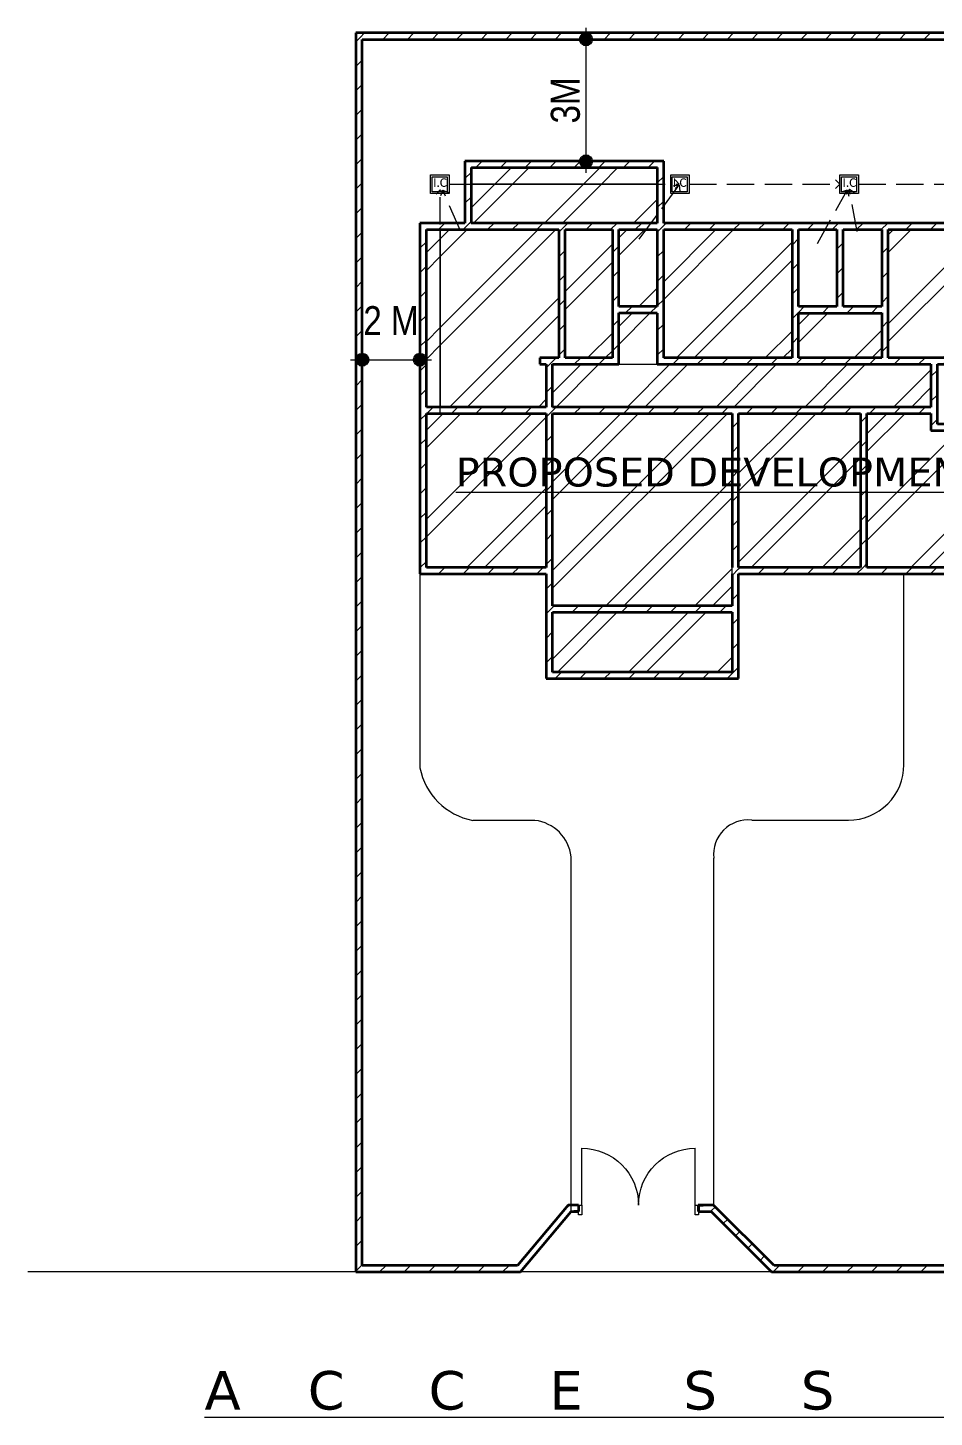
# Model space of a CAD drawing. Header units: millimetres. Extents: x 102766 to 172228, y -127504 to -81044.
# Drawn here: x 140876 to 150257, y -112309 to -97924 of the extents above; entities that cross this region are included whole.
import ezdxf

# ---------------------------------------------------------------- set-up
doc = ezdxf.new("R2010")
doc.units = ezdxf.units.MM
doc.header["$MEASUREMENT"] = 0
doc.linetypes.add('Hidden Line', pattern=[391.222223, 282.222223, -109])
for name, color, linetype in [('2D Drafting - General', 7, 'Continuous'), ('ArchiCAD Doors', 7, 'Continuous'), ('Dimensioning - General', 7, 'Continuous'), ('Structural - Bearing', 7, 'Continuous')]:
    doc.layers.add(name, color=color, linetype=linetype)
for name, color, linetype, lineweight in [('2D Drafting - General_Pen_No__1', 7, 'Continuous', 13), ('2D Drafting - General_Pen_No__20', 1, 'Continuous', 0), ('ArchiCAD Doors_Pen_No__27', 7, 'Continuous', 35), ('Dimensioning - General_Pen_No__1', 7, 'Continuous', 13), ('Dimensioning - General_Pen_No__27', 7, 'Continuous', 35), ('Structural - Bearing_Pen_No__27', 7, 'Continuous', 35)]:
    doc.layers.add(name, color=color, linetype=linetype, lineweight=lineweight)
for name, color, linetype, lineweight, true_color in [('2D Drafting - General_Pen_No__105', 7, 'Continuous', 13, 0xcae6ff), ('2D Drafting - General_Pen_No__82', 7, 'Continuous', 20, 0xaaaaaa), ('Annotation - Text_Pen_No__86', 7, 'Continuous', 20, 0x5555ff), ('ArchiCAD Doors_Pen_No__23', 7, 'Continuous', 20, 0xff6600), ('ArchiCAD Doors_Pen_No__3', 7, 'Continuous', 18, 0xff6600), ('Structural - Bearing_Pen_No__107', 7, 'Continuous', 13, 0xaaaaaa)]:
    doc.layers.add(name, color=color, linetype=linetype, lineweight=lineweight, true_color=true_color)
doc.styles.add('GENERATED_STYLE_3', font='ARIALN.TTF')
doc.styles.add('GENERATED_STYLE_6', font='calibri.ttf')
doc.styles.add('GENERATED_STYLE_8', font='verdana.ttf')
doc.dimstyles.new('GENERATED_STYLE__13', dxfattribs={"dimtxt": 300, "dimasz": 228, "dimexe": 0.18, "dimexo": 0, "dimgap": 0.09, "dimtad": 1, "dimdec": 0, "dimzin": 0, "dimdsep": 46, "dimtxsty": 'GENERATED_STYLE_3', "dimblk": 'ARROWHEAD_11', "dimblk1": 'ARROWHEAD_11', "dimblk2": 'ARROWHEAD_11', "dimcen": 0.09, "dimclrd": 7, "dimclre": 7, "dimclrt": 7, "dimadec": 0, "dimazin": 0, "dimtfac": 1, "dimtdec": 4, "dimtmove": 0, "dimatfit": 3, "dimfxl": 0, "dimtolj": 1, "dimtzin": 0, "dimarcsym": 0})
doc.dimstyles.new('GENERATED_STYLE__14', dxfattribs={"dimtxt": 300, "dimasz": 228, "dimexe": 0.18, "dimexo": 0, "dimgap": 0.09, "dimtad": 0, "dimtih": 1, "dimtoh": 1, "dimdec": 0, "dimzin": 0, "dimdsep": 46, "dimtxsty": 'GENERATED_STYLE_3', "dimblk": 'ARROWHEAD_11', "dimblk1": 'ARROWHEAD_11', "dimblk2": 'ARROWHEAD_11', "dimcen": 0.09, "dimclrd": 7, "dimclre": 7, "dimclrt": 7, "dimadec": 0, "dimazin": 0, "dimtfac": 1, "dimtdec": 4, "dimtmove": 0, "dimatfit": 3, "dimfxl": 0, "dimtolj": 1, "dimtzin": 0, "dimarcsym": 0})
pattern_1 = [(45, (0, 0), (-459.6194, 459.6194), []), (45, (-91.9, 91.9), (-459.6194, 459.6194), [])]
pattern_2 = [(45, (0, 0), (-127.27922, 127.27922), [])]

# ---------------------------------------------------------------- blocks, each defined once
blk = doc.blocks.new('Wall_40', base_point=(149559, -101917))
at = {"layer": 'Structural - Bearing_Pen_No__107', "linetype": 'Continuous'}
h = blk.add_hatch(dxfattribs=at)
h.set_pattern_fill('Masonry_Block', color=256, style=0, pattern_type=2)
h.set_pattern_definition(pattern_2)
h.paths.add_polyline_path([(149559, -101917), (150223, -101917), (150223, -101851), (149559, -101851)])
at = {"layer": 'Structural - Bearing_Pen_No__27', "linetype": 'Continuous', "flags": 128}
for points in [[(150223, -101851), (149559, -101851)], [(149559, -101917), (150223, -101917)]]:
    blk.add_lwpolyline(points, dxfattribs=at)
blk = doc.blocks.new('Wall_41', base_point=(146373, -100014))
at = {"layer": 'Structural - Bearing_Pen_No__107', "linetype": 'Continuous'}
h = blk.add_hatch(dxfattribs=at)
h.set_pattern_fill('Masonry_Block', color=256, style=0, pattern_type=2)
h.set_pattern_definition(pattern_2)
h.paths.add_polyline_path([(146373, -100014), (146373, -101342), (146439, -101342), (146439, -100014)])
at = {"layer": 'Structural - Bearing_Pen_No__27', "linetype": 'Continuous', "flags": 128}
for points in [[(146373, -100014), (146373, -101342)], [(146439, -101342), (146439, -100014)]]:
    blk.add_lwpolyline(points, dxfattribs=at)
blk = doc.blocks.new('Wall_42', base_point=(147015, -101851))
at = {"layer": 'Structural - Bearing_Pen_No__27', "linetype": 'Continuous', "flags": 128}
blk.add_lwpolyline([(147081, -101851), (147015, -101851)], dxfattribs=at)
blk = doc.blocks.new('Wall_43', base_point=(146926, -100014))
at = {"layer": 'Structural - Bearing_Pen_No__107', "linetype": 'Continuous'}
h = blk.add_hatch(dxfattribs=at)
h.set_pattern_fill('Masonry_Block', color=256, style=0, pattern_type=2)
h.set_pattern_definition(pattern_2)
h.paths.add_polyline_path([(146926, -100014), (146926, -101342), (146992, -101408), (146992, -100014)])
at = {"layer": 'Structural - Bearing_Pen_No__27', "linetype": 'Continuous', "flags": 128}
for points in [[(146926, -100014), (146926, -101342)], [(146992, -100810), (146992, -100014)], [(146992, -101408), (146992, -100877)]]:
    blk.add_lwpolyline(points, dxfattribs=at)
blk = doc.blocks.new('Wall_44', base_point=(145399, -99372))
at = {"layer": 'Structural - Bearing_Pen_No__107', "linetype": 'Continuous'}
h = blk.add_hatch(dxfattribs=at)
h.set_pattern_fill('Masonry_Block', color=256, style=0, pattern_type=2)
h.set_pattern_definition(pattern_2)
h.paths.add_polyline_path([(145399, -99306), (145399, -99947), (145466, -99947), (145466, -99372)])
at = {"layer": 'Structural - Bearing_Pen_No__27', "linetype": 'Continuous', "flags": 128}
for points in [[(145399, -99306), (145399, -99947)], [(145466, -99947), (145466, -99372)]]:
    blk.add_lwpolyline(points, dxfattribs=at)
blk = doc.blocks.new('Wall_45', base_point=(145399, -99372))
at = {"layer": 'Structural - Bearing_Pen_No__107', "linetype": 'Continuous'}
h = blk.add_hatch(dxfattribs=at)
h.set_pattern_fill('Masonry_Block', color=256, style=0, pattern_type=2)
h.set_pattern_definition(pattern_2)
h.paths.add_polyline_path([(145466, -99372), (147391, -99372), (147457, -99306), (145399, -99306)])
at = {"layer": 'Structural - Bearing_Pen_No__27', "linetype": 'Continuous', "flags": 128}
for points in [[(147457, -99306), (145399, -99306)], [(145466, -99372), (147391, -99372)]]:
    blk.add_lwpolyline(points, dxfattribs=at)
blk = doc.blocks.new('Wall_46', base_point=(150223, -102094))
at = {"layer": 'Structural - Bearing_Pen_No__107', "linetype": 'Continuous'}
h = blk.add_hatch(dxfattribs=at)
h.set_pattern_fill('Masonry_Block', color=256, style=0, pattern_type=2)
h.set_pattern_definition(pattern_2)
h.paths.add_polyline_path([(150223, -102094), (151065, -102094), (151065, -102028), (150290, -102028)])
at = {"layer": 'Structural - Bearing_Pen_No__27', "linetype": 'Continuous', "flags": 128}
for points in [[(150223, -102094), (151065, -102094)], [(151065, -102028), (150290, -102028)]]:
    blk.add_lwpolyline(points, dxfattribs=at)
blk = doc.blocks.new('Wall_47', base_point=(148896, -101408))
at = {"layer": 'Structural - Bearing_Pen_No__107', "linetype": 'Continuous'}
h = blk.add_hatch(dxfattribs=at)
h.set_pattern_fill('Masonry_Block', color=256, style=0, pattern_type=2)
h.set_pattern_definition(pattern_2)
h.paths.add_polyline_path([(148896, -101408), (151065, -101408), (151065, -101342), (148896, -101342)])
at = {"layer": 'Structural - Bearing_Pen_No__27', "linetype": 'Continuous', "flags": 128}
for points in [[(149714, -101342), (148896, -101342)], [(148896, -101408), (150223, -101408)], [(151065, -101342), (149781, -101342)], [(150290, -101408), (151065, -101408)]]:
    blk.add_lwpolyline(points, dxfattribs=at)
blk = doc.blocks.new('Wall_48', base_point=(147391, -101408))
at = {"layer": 'Structural - Bearing_Pen_No__107', "linetype": 'Continuous'}
h = blk.add_hatch(dxfattribs=at)
h.set_pattern_fill('Masonry_Block', color=256, style=0, pattern_type=2)
h.set_pattern_definition(pattern_2)
h.paths.add_polyline_path([(147391, -101408), (148896, -101408), (148896, -101342), (147457, -101342)])
at = {"layer": 'Structural - Bearing_Pen_No__27', "linetype": 'Continuous', "flags": 128}
for points in [[(147391, -101408), (148896, -101408)], [(148785, -101342), (147457, -101342)], [(148896, -101342), (148851, -101342)]]:
    blk.add_lwpolyline(points, dxfattribs=at)
blk = doc.blocks.new('Wall_49', base_point=(150223, -101408))
at = {"layer": 'Structural - Bearing_Pen_No__107', "linetype": 'Continuous'}
h = blk.add_hatch(dxfattribs=at)
h.set_pattern_fill('Masonry_Block', color=256, style=0, pattern_type=2)
h.set_pattern_definition(pattern_2)
h.paths.add_polyline_path([(150223, -101408), (150223, -102094), (150290, -102028), (150290, -101408)])
at = {"layer": 'Structural - Bearing_Pen_No__27', "linetype": 'Continuous', "flags": 128}
for points in [[(150223, -101408), (150223, -101851)], [(150290, -102028), (150290, -101408)], [(150223, -101917), (150223, -102094)]]:
    blk.add_lwpolyline(points, dxfattribs=at)
blk = doc.blocks.new('Wall_50', base_point=(148785, -100014))
at = {"layer": 'Structural - Bearing_Pen_No__107', "linetype": 'Continuous'}
h = blk.add_hatch(dxfattribs=at)
h.set_pattern_fill('Masonry_Block', color=256, style=0, pattern_type=2)
h.set_pattern_definition(pattern_2)
h.paths.add_polyline_path([(148785, -100014), (148785, -101342), (148851, -101342), (148851, -100014)])
at = {"layer": 'Structural - Bearing_Pen_No__27', "linetype": 'Continuous', "flags": 128}
for points in [[(148785, -100014), (148785, -101342)], [(148851, -100811), (148851, -100014)], [(148851, -101342), (148851, -100877)]]:
    blk.add_lwpolyline(points, dxfattribs=at)
blk = doc.blocks.new('Wall_51', base_point=(146174, -101408))
at = {"layer": 'Structural - Bearing_Pen_No__107', "linetype": 'Continuous'}
h = blk.add_hatch(dxfattribs=at)
h.set_pattern_fill('Masonry_Block', color=256, style=0, pattern_type=2)
h.set_pattern_definition(pattern_2)
h.paths.add_polyline_path([(146174, -101408), (146992, -101408), (146926, -101342), (146174, -101342)])
at = {"layer": 'Structural - Bearing_Pen_No__27', "linetype": 'Continuous', "flags": 128}
for points in [[(146373, -101342), (146174, -101342)], [(146174, -101342), (146174, -101408)], [(146174, -101408), (146240, -101408)], [(146306, -101408), (146992, -101408)], [(146926, -101342), (146439, -101342)]]:
    blk.add_lwpolyline(points, dxfattribs=at)
blk = doc.blocks.new('Wall_52', base_point=(146926, -100877))
at = {"layer": 'Structural - Bearing_Pen_No__107', "linetype": 'Continuous'}
h = blk.add_hatch(dxfattribs=at)
h.set_pattern_fill('Masonry_Block', color=256, style=0, pattern_type=2)
h.set_pattern_definition(pattern_2)
h.paths.add_polyline_path([(146992, -100877), (147391, -100877), (147391, -100810), (146992, -100810)])
at = {"layer": 'Structural - Bearing_Pen_No__27', "linetype": 'Continuous', "flags": 128}
for points in [[(147391, -100810), (146992, -100810)], [(146992, -100877), (147391, -100877)]]:
    blk.add_lwpolyline(points, dxfattribs=at)
blk = doc.blocks.new('Wall_53', base_point=(147391, -99372))
at = {"layer": 'Structural - Bearing_Pen_No__107', "linetype": 'Continuous'}
h = blk.add_hatch(dxfattribs=at)
h.set_pattern_fill('Masonry_Block', color=256, style=0, pattern_type=2)
h.set_pattern_definition(pattern_2)
h.paths.add_polyline_path([(147457, -99306), (147391, -99372), (147391, -99947), (147457, -99947)])
h = blk.add_hatch(dxfattribs=at)
h.set_pattern_fill('Masonry_Block', color=256, style=0, pattern_type=2)
h.set_pattern_definition(pattern_2)
h.paths.add_polyline_path([(147457, -100014), (147391, -100014), (147391, -101408), (147457, -101342)])
at = {"layer": 'Structural - Bearing_Pen_No__27', "linetype": 'Continuous', "flags": 128}
for points in [[(147391, -99372), (147391, -99947)], [(147457, -99947), (147457, -99306)], [(147391, -100014), (147391, -100810)], [(147457, -101342), (147457, -100014)], [(147391, -100877), (147391, -101408)]]:
    blk.add_lwpolyline(points, dxfattribs=at)
blk = doc.blocks.new('Wall_54', base_point=(146240, -101408))
at = {"layer": 'Structural - Bearing_Pen_No__107', "linetype": 'Continuous'}
h = blk.add_hatch(dxfattribs=at)
h.set_pattern_fill('Masonry_Block', color=256, style=0, pattern_type=2)
h.set_pattern_definition(pattern_2)
h.paths.add_polyline_path([(146306, -101408), (146240, -101408), (146240, -101851), (146306, -101851)])
h = blk.add_hatch(dxfattribs=at)
h.set_pattern_fill('Masonry_Block', color=256, style=0, pattern_type=2)
h.set_pattern_definition(pattern_2)
h.paths.add_polyline_path([(146306, -101917), (146240, -101917), (146240, -104661), (146306, -104595)])
at = {"layer": 'Structural - Bearing_Pen_No__27', "linetype": 'Continuous', "flags": 128}
for points in [[(146240, -101408), (146240, -101851)], [(146306, -101851), (146306, -101408)], [(146240, -101917), (146240, -103511)], [(146306, -103909), (146306, -101917)], [(146240, -103577), (146240, -104661)], [(146306, -104595), (146306, -103975)]]:
    blk.add_lwpolyline(points, dxfattribs=at)
blk = doc.blocks.new('Wall_55', base_point=(145001, -103577))
at = {"layer": 'Structural - Bearing_Pen_No__107', "linetype": 'Continuous'}
h = blk.add_hatch(dxfattribs=at)
h.set_pattern_fill('Masonry_Block', color=256, style=0, pattern_type=2)
h.set_pattern_definition(pattern_2)
h.paths.add_polyline_path([(145001, -103511), (145001, -100014), (144934, -99947), (144934, -103577)])
at = {"layer": 'Structural - Bearing_Pen_No__27', "linetype": 'Continuous', "flags": 128}
for points in [[(144934, -99947), (144934, -103577)], [(145001, -101851), (145001, -100014)], [(145001, -103511), (145001, -101917)]]:
    blk.add_lwpolyline(points, dxfattribs=at)
blk = doc.blocks.new('Wall_56', base_point=(148165, -103577))
at = {"layer": 'Structural - Bearing_Pen_No__107', "linetype": 'Continuous'}
h = blk.add_hatch(dxfattribs=at)
h.set_pattern_fill('Masonry_Block', color=256, style=0, pattern_type=2)
h.set_pattern_definition(pattern_2)
h.paths.add_polyline_path([(148232, -103511), (148232, -103577), (149626, -103577), (149626, -103511)])
at = {"layer": 'Structural - Bearing_Pen_No__27', "linetype": 'Continuous', "flags": 128}
for points in [[(149493, -103511), (148232, -103511)], [(149626, -103511), (149559, -103511)], [(148232, -103577), (149626, -103577)]]:
    blk.add_lwpolyline(points, dxfattribs=at)
blk = doc.blocks.new('Wall_57', base_point=(145001, -103577))
at = {"layer": 'Structural - Bearing_Pen_No__107', "linetype": 'Continuous'}
h = blk.add_hatch(dxfattribs=at)
h.set_pattern_fill('Masonry_Block', color=256, style=0, pattern_type=2)
h.set_pattern_definition(pattern_2)
h.paths.add_polyline_path([(144934, -103577), (146240, -103577), (146240, -103511), (145001, -103511)])
at = {"layer": 'Structural - Bearing_Pen_No__27', "linetype": 'Continuous', "flags": 128}
for points in [[(146240, -103511), (145001, -103511)], [(144934, -103577), (146240, -103577)]]:
    blk.add_lwpolyline(points, dxfattribs=at)
blk = doc.blocks.new('Wall_58', base_point=(148785, -100877))
at = {"layer": 'Structural - Bearing_Pen_No__107', "linetype": 'Continuous'}
h = blk.add_hatch(dxfattribs=at)
h.set_pattern_fill('Masonry_Block', color=256, style=0, pattern_type=2)
h.set_pattern_definition(pattern_2)
h.paths.add_polyline_path([(148851, -100877), (149714, -100877), (149714, -100811), (148851, -100811)])
at = {"layer": 'Structural - Bearing_Pen_No__27', "linetype": 'Continuous', "flags": 128}
for points in [[(149250, -100811), (148851, -100811)], [(149714, -100811), (149316, -100811)], [(148851, -100877), (149714, -100877)]]:
    blk.add_lwpolyline(points, dxfattribs=at)
blk = doc.blocks.new('Wall_59', base_point=(149714, -100014))
at = {"layer": 'Structural - Bearing_Pen_No__107', "linetype": 'Continuous'}
h = blk.add_hatch(dxfattribs=at)
h.set_pattern_fill('Masonry_Block', color=256, style=0, pattern_type=2)
h.set_pattern_definition(pattern_2)
h.paths.add_polyline_path([(149714, -100014), (149714, -101342), (149781, -101342), (149781, -100014)])
at = {"layer": 'Structural - Bearing_Pen_No__27', "linetype": 'Continuous', "flags": 128}
for points in [[(149714, -100014), (149714, -100811)], [(149781, -101342), (149781, -100014)], [(149714, -100877), (149714, -101342)]]:
    blk.add_lwpolyline(points, dxfattribs=at)
blk = doc.blocks.new('Wall_60', base_point=(149250, -100014))
at = {"layer": 'Structural - Bearing_Pen_No__107', "linetype": 'Continuous'}
h = blk.add_hatch(dxfattribs=at)
h.set_pattern_fill('Masonry_Block', color=256, style=0, pattern_type=2)
h.set_pattern_definition(pattern_2)
h.paths.add_polyline_path([(149250, -100014), (149250, -100811), (149316, -100811), (149316, -100014)])
at = {"layer": 'Structural - Bearing_Pen_No__27', "linetype": 'Continuous', "flags": 128}
for points in [[(149250, -100014), (149250, -100811)], [(149316, -100811), (149316, -100014)]]:
    blk.add_lwpolyline(points, dxfattribs=at)
blk = doc.blocks.new('Wall_62', base_point=(145001, -100014))
at = {"layer": 'Structural - Bearing_Pen_No__107', "linetype": 'Continuous'}
h = blk.add_hatch(dxfattribs=at)
h.set_pattern_fill('Masonry_Block', color=256, style=0, pattern_type=2)
h.set_pattern_definition(pattern_2)
h.paths.add_polyline_path([(145001, -100014), (151065, -100014), (151131, -99947), (144934, -99947)])
at = {"layer": 'Structural - Bearing_Pen_No__27', "linetype": 'Continuous', "flags": 128}
for points in [[(145399, -99947), (144934, -99947)], [(147391, -99947), (145466, -99947)], [(151131, -99947), (147457, -99947)], [(145001, -100014), (146373, -100014)], [(146439, -100014), (146926, -100014)], [(146992, -100014), (147391, -100014)], [(147457, -100014), (148785, -100014)], [(148851, -100014), (149250, -100014)], [(149316, -100014), (149714, -100014)], [(149781, -100014), (151065, -100014)]]:
    blk.add_lwpolyline(points, dxfattribs=at)
blk = doc.blocks.new('Wall_63', base_point=(146240, -104661))
at = {"layer": 'Structural - Bearing_Pen_No__107', "linetype": 'Continuous'}
h = blk.add_hatch(dxfattribs=at)
h.set_pattern_fill('Masonry_Block', color=256, style=0, pattern_type=2)
h.set_pattern_definition(pattern_2)
h.paths.add_polyline_path([(146240, -104661), (148232, -104661), (148165, -104595), (146306, -104595)])
at = {"layer": 'Structural - Bearing_Pen_No__27', "linetype": 'Continuous', "flags": 128}
for points in [[(146240, -104661), (148232, -104661)], [(148165, -104595), (146306, -104595)]]:
    blk.add_lwpolyline(points, dxfattribs=at)
blk = doc.blocks.new('Wall_64', base_point=(149626, -103577))
at = {"layer": 'Structural - Bearing_Pen_No__107', "linetype": 'Continuous'}
h = blk.add_hatch(dxfattribs=at)
h.set_pattern_fill('Masonry_Block', color=256, style=0, pattern_type=2)
h.set_pattern_definition(pattern_2)
h.paths.add_polyline_path([(149626, -103577), (151131, -103577), (151065, -103511), (149626, -103511)])
at = {"layer": 'Structural - Bearing_Pen_No__27', "linetype": 'Continuous', "flags": 128}
for points in [[(151065, -103511), (149626, -103511)], [(149626, -103577), (151131, -103577)]]:
    blk.add_lwpolyline(points, dxfattribs=at)
blk = doc.blocks.new('Wall_65', base_point=(145001, -101917))
at = {"layer": 'Structural - Bearing_Pen_No__107', "linetype": 'Continuous'}
h = blk.add_hatch(dxfattribs=at)
h.set_pattern_fill('Masonry_Block', color=256, style=0, pattern_type=2)
h.set_pattern_definition(pattern_2)
h.paths.add_polyline_path([(145001, -101917), (149559, -101917), (149559, -101851), (145001, -101851)])
at = {"layer": 'Structural - Bearing_Pen_No__27', "linetype": 'Continuous', "flags": 128}
for points in [[(146240, -101851), (145001, -101851)], [(145001, -101917), (146240, -101917)], [(147015, -101851), (146306, -101851)], [(146306, -101917), (148165, -101917)], [(149559, -101851), (147081, -101851)], [(148232, -101917), (149493, -101917)]]:
    blk.add_lwpolyline(points, dxfattribs=at)
blk = doc.blocks.new('Wall_66', base_point=(149559, -103577))
at = {"layer": 'Structural - Bearing_Pen_No__107', "linetype": 'Continuous'}
h = blk.add_hatch(dxfattribs=at)
h.set_pattern_fill('Masonry_Block', color=256, style=0, pattern_type=2)
h.set_pattern_definition(pattern_2)
h.paths.add_polyline_path([(149559, -103511), (149559, -101917), (149493, -101917), (149493, -103511)])
at = {"layer": 'Structural - Bearing_Pen_No__27', "linetype": 'Continuous', "flags": 128}
for points in [[(149493, -101917), (149493, -103511)], [(149559, -103511), (149559, -101917)]]:
    blk.add_lwpolyline(points, dxfattribs=at)
blk = doc.blocks.new('Wall_67', base_point=(148232, -104661))
at = {"layer": 'Structural - Bearing_Pen_No__107', "linetype": 'Continuous'}
h = blk.add_hatch(dxfattribs=at)
h.set_pattern_fill('Masonry_Block', color=256, style=0, pattern_type=2)
h.set_pattern_definition(pattern_2)
h.paths.add_polyline_path([(148232, -104661), (148232, -101917), (148165, -101917), (148165, -104595)])
at = {"layer": 'Structural - Bearing_Pen_No__27', "linetype": 'Continuous', "flags": 128}
for points in [[(148165, -101917), (148165, -103511)], [(148232, -103511), (148232, -101917)], [(148165, -103577), (148165, -103909)], [(148232, -104661), (148232, -103577)], [(148165, -103975), (148165, -104595)]]:
    blk.add_lwpolyline(points, dxfattribs=at)
blk = doc.blocks.new('Wall_68', base_point=(146240, -103975))
at = {"layer": 'Structural - Bearing_Pen_No__107', "linetype": 'Continuous'}
h = blk.add_hatch(dxfattribs=at)
h.set_pattern_fill('Masonry_Block', color=256, style=0, pattern_type=2)
h.set_pattern_definition(pattern_2)
h.paths.add_polyline_path([(146306, -103975), (148165, -103975), (148165, -103909), (146306, -103909)])
at = {"layer": 'Structural - Bearing_Pen_No__27', "linetype": 'Continuous', "flags": 128}
for points in [[(148165, -103909), (146306, -103909)], [(146306, -103975), (148165, -103975)]]:
    blk.add_lwpolyline(points, dxfattribs=at)
blk = doc.blocks.new('Wall_70', base_point=(153659, -97978))
at = {"layer": 'Structural - Bearing_Pen_No__107', "linetype": 'Continuous'}
h = blk.add_hatch(dxfattribs=at)
h.set_pattern_fill('Masonry_Block', color=256, style=0, pattern_type=2)
h.set_pattern_definition(pattern_2)
h.paths.add_polyline_path([(153659, -97978), (144271, -97978), (144337, -98044), (153593, -98044)])
at = {"layer": 'Structural - Bearing_Pen_No__27', "linetype": 'Continuous', "flags": 128}
for points in [[(153659, -97978), (144271, -97978)], [(144337, -98044), (153593, -98044)]]:
    blk.add_lwpolyline(points, dxfattribs=at)
blk = doc.blocks.new('Wall_71', base_point=(144271, -97978))
at = {"layer": 'Structural - Bearing_Pen_No__107', "linetype": 'Continuous'}
h = blk.add_hatch(dxfattribs=at)
h.set_pattern_fill('Masonry_Block', color=256, style=0, pattern_type=2)
h.set_pattern_definition(pattern_2)
h.paths.add_polyline_path([(144271, -97978), (144271, -110805), (144337, -110739), (144337, -98044)])
at = {"layer": 'Structural - Bearing_Pen_No__27', "linetype": 'Continuous', "flags": 128}
for points in [[(144271, -97978), (144271, -110805)], [(144337, -110739), (144337, -98044)]]:
    blk.add_lwpolyline(points, dxfattribs=at)
blk = doc.blocks.new('Wall_72', base_point=(145976, -110805))
at = {"layer": 'Structural - Bearing_Pen_No__107', "linetype": 'Continuous'}
h = blk.add_hatch(dxfattribs=at)
h.set_pattern_fill('Masonry_Block', color=256, style=0, pattern_type=2)
h.set_pattern_definition(pattern_2)
h.paths.add_polyline_path([(145976, -110805), (146499, -110180), (146468, -110113), (145945, -110739)])
at = {"layer": 'Structural - Bearing_Pen_No__27', "linetype": 'Continuous', "flags": 128}
for points in [[(146468, -110113), (145945, -110739)], [(145976, -110805), (146499, -110180)]]:
    blk.add_lwpolyline(points, dxfattribs=at)
blk = doc.blocks.new('Metal Double Door 16')
at = {"layer": 'ArchiCAD Doors_Pen_No__23', "linetype": 'Continuous'}
for p, q in [((-588, 0), (-620, 0)), ((-620, 0), (-620, -100)), ((-588, -100), (-588, 0)), ((620, 0), (588, 0)), ((588, 0), (588, -100)), ((620, -100), (620, 0)), ((-620, -100), (-588, -100)), ((588, -100), (620, -100))]:
    blk.add_line(p, q, dxfattribs=at)
at = {"layer": 'ArchiCAD Doors_Pen_No__27', "linetype": 'Continuous'}
for p, q in [((-620, 0), (-670, 0)), ((-620, 0), (-620, -66)), ((620, 0), (620, -66)), ((620, 0), (670, 0)), ((-620, -66), (-670, -66)), ((620, -66), (670, -66))]:
    blk.add_line(p, q, dxfattribs=at)
at = {"layer": 'ArchiCAD Doors_Pen_No__3', "linetype": 'Continuous'}
for p, q in [((-588, 0), (-588, 588)), ((588, 0), (588, 588))]:
    blk.add_line(p, q, dxfattribs=at)
for centre, start, end in [((-588, 0), 0, 90), ((588, 0), 90, 180)]:
    blk.add_arc(centre, 588, start, end, dxfattribs=at)
blk = doc.blocks.new('Wall_73', base_point=(146499, -110180))
at = {"layer": 'Structural - Bearing_Pen_No__107', "linetype": 'Continuous'}
h = blk.add_hatch(dxfattribs=at)
h.set_pattern_fill('Masonry_Block', color=256, style=0, pattern_type=2)
h.set_pattern_definition(pattern_2)
h.paths.add_polyline_path([(146468, -110113), (146499, -110180), (146576, -110180), (146576, -110113)])
h = blk.add_hatch(dxfattribs=at)
h.set_pattern_fill('Masonry_Block', color=256, style=0, pattern_type=2)
h.set_pattern_definition(pattern_2)
h.paths.add_polyline_path([(147974, -110113), (147815, -110113), (147815, -110180), (147947, -110180)])
at = {"layer": 'Structural - Bearing_Pen_No__27', "linetype": 'Continuous'}
for p, q in [((146576, -110113), (146526, -110113)), ((146576, -110180), (146526, -110180)), ((146576, -110113), (146576, -110180)), ((147815, -110113), (147865, -110113)), ((147815, -110113), (147815, -110180)), ((147815, -110180), (147865, -110180))]:
    blk.add_line(p, q, dxfattribs=at)
at = {"layer": 'Structural - Bearing_Pen_No__27', "linetype": 'Continuous', "flags": 128}
for points in [[(146576, -110113), (146468, -110113)], [(146499, -110180), (146576, -110180)], [(147974, -110113), (147815, -110113)], [(147815, -110180), (147947, -110180)]]:
    blk.add_lwpolyline(points, dxfattribs=at)
at = {"layer": 'ArchiCAD Doors', "color": 21, "linetype": 'Continuous', "lineweight": 18, "true_color": 0xff9955, "xscale": -1, "zscale": 1000}
blk.add_blockref('Metal Double Door 16', (147196, -110113), dxfattribs=at)
blk = doc.blocks.new('Wall_74', base_point=(147947, -110180))
at = {"layer": 'Structural - Bearing_Pen_No__107', "linetype": 'Continuous'}
h = blk.add_hatch(dxfattribs=at)
h.set_pattern_fill('Masonry_Block', color=256, style=0, pattern_type=2)
h.set_pattern_definition(pattern_2)
h.paths.add_polyline_path([(147947, -110180), (148572, -110805), (148600, -110739), (147974, -110113)])
at = {"layer": 'Structural - Bearing_Pen_No__27', "linetype": 'Continuous', "flags": 128}
for points in [[(147947, -110180), (148572, -110805)], [(148600, -110739), (147974, -110113)]]:
    blk.add_lwpolyline(points, dxfattribs=at)
blk = doc.blocks.new('Wall_75', base_point=(144271, -110805))
at = {"layer": 'Structural - Bearing_Pen_No__107', "linetype": 'Continuous'}
h = blk.add_hatch(dxfattribs=at)
h.set_pattern_fill('Masonry_Block', color=256, style=0, pattern_type=2)
h.set_pattern_definition(pattern_2)
h.paths.add_polyline_path([(144271, -110805), (145976, -110805), (145945, -110739), (144337, -110739)])
at = {"layer": 'Structural - Bearing_Pen_No__27', "linetype": 'Continuous', "flags": 128}
for points in [[(145945, -110739), (144337, -110739)], [(144271, -110805), (145976, -110805)]]:
    blk.add_lwpolyline(points, dxfattribs=at)
blk = doc.blocks.new('Wall_76', base_point=(148572, -110805))
at = {"layer": 'Structural - Bearing_Pen_No__107', "linetype": 'Continuous'}
h = blk.add_hatch(dxfattribs=at)
h.set_pattern_fill('Masonry_Block', color=256, style=0, pattern_type=2)
h.set_pattern_definition(pattern_2)
h.paths.add_polyline_path([(148572, -110805), (153659, -110805), (153593, -110739), (148600, -110739)])
at = {"layer": 'Structural - Bearing_Pen_No__27', "linetype": 'Continuous', "flags": 128}
for points in [[(153593, -110739), (148600, -110739)], [(148572, -110805), (153659, -110805)]]:
    blk.add_lwpolyline(points, dxfattribs=at)
blk = doc.blocks.new('Line_23', base_point=(149473, -99543))
at = {"layer": '2D Drafting - General_Pen_No__1', "linetype": 'Continuous'}
for q in [(151303, -99499), (151303, -99588)]:
    blk.add_line((151348, -99543), q, dxfattribs=at)
at = {"layer": '2D Drafting - General_Pen_No__20', "linetype": 'Hidden Line'}
blk.add_line((149473, -99543), (151348, -99543), dxfattribs=at)
blk = doc.blocks.new('Line_24', base_point=(149460, -100033))
at = {"layer": '2D Drafting - General_Pen_No__1', "linetype": 'Continuous'}
for q in [(149343, -99647), (149430, -99631)]:
    blk.add_line((149378, -99596), q, dxfattribs=at)
at = {"layer": '2D Drafting - General_Pen_No__20', "linetype": 'Hidden Line'}
blk.add_line((149460, -100033), (149378, -99596), dxfattribs=at)
blk = doc.blocks.new('Line_25', base_point=(149048, -100158))
at = {"layer": '2D Drafting - General_Pen_No__1', "linetype": 'Continuous'}
for q in [(149295, -99624), (149372, -99667)]:
    blk.add_line((149355, -99606), q, dxfattribs=at)
at = {"layer": '2D Drafting - General_Pen_No__20', "linetype": 'Hidden Line'}
blk.add_line((149048, -100158), (149355, -99606), dxfattribs=at)
blk = doc.blocks.new('Line_26', base_point=(147721, -99543))
at = {"layer": '2D Drafting - General_Pen_No__1', "linetype": 'Continuous'}
for q in [(149237, -99499), (149237, -99588)]:
    blk.add_line((149281, -99543), q, dxfattribs=at)
at = {"layer": '2D Drafting - General_Pen_No__20', "linetype": 'Hidden Line'}
blk.add_line((147721, -99543), (149281, -99543), dxfattribs=at)
blk = doc.blocks.new('Line_27', base_point=(147205, -100112))
at = {"layer": '2D Drafting - General_Pen_No__1', "linetype": 'Continuous'}
for q in [(147554, -99563), (147625, -99616)]:
    blk.add_line((147616, -99554), q, dxfattribs=at)
at = {"layer": '2D Drafting - General_Pen_No__20', "linetype": 'Hidden Line'}
blk.add_line((147205, -100112), (147616, -99554), dxfattribs=at)
blk = doc.blocks.new('Line_28', base_point=(145235, -99543))
at = {"layer": '2D Drafting - General_Pen_No__1', "linetype": 'Continuous'}
for q in [(147574, -99499), (147574, -99588)]:
    blk.add_line((147618, -99543), q, dxfattribs=at)
at = {"layer": '2D Drafting - General_Pen_No__20', "linetype": 'Hidden Line'}
blk.add_line((145235, -99543), (147618, -99543), dxfattribs=at)
blk = doc.blocks.new('Line_29', base_point=(145355, -100025))
at = {"layer": '2D Drafting - General_Pen_No__1', "linetype": 'Continuous'}
for q in [(145149, -99663), (145230, -99628)]:
    blk.add_line((145172, -99605), q, dxfattribs=at)
at = {"layer": '2D Drafting - General_Pen_No__20', "linetype": 'Hidden Line'}
blk.add_line((145355, -100025), (145172, -99605), dxfattribs=at)
blk = doc.blocks.new('Line_30', base_point=(145145, -101917))
at = {"layer": '2D Drafting - General_Pen_No__1', "linetype": 'Continuous'}
for q in [(145101, -99646), (145189, -99646)]:
    blk.add_line((145145, -99601), q, dxfattribs=at)
at = {"layer": '2D Drafting - General_Pen_No__20', "linetype": 'Hidden Line'}
blk.add_line((145145, -101917), (145145, -99601), dxfattribs=at)
blk = doc.blocks.new('*D314')
at = {"layer": 'Dimensioning - General', "linetype": 'Continuous', "lineweight": 0, "true_color": 0x000000}
for points in [[(146713, -98044), (146709, -98021), (146696, -98002), (146676, -97989), (146653, -97984), (146630, -97989), (146611, -98002), (146598, -98021), (146593, -98044), (146598, -98067), (146611, -98087), (146630, -98100), (146653, -98104), (146676, -98100), (146696, -98087), (146709, -98067)], [(146713, -99306), (146709, -99283), (146696, -99263), (146676, -99250), (146653, -99246), (146630, -99250), (146611, -99263), (146598, -99283), (146593, -99306), (146598, -99329), (146611, -99348), (146630, -99361), (146653, -99366), (146676, -99361), (146696, -99348), (146709, -99329)]]:
    blk.add_hatch(color=18, dxfattribs=at).paths.add_polyline_path(points)
at = {"layer": 'Dimensioning - General_Pen_No__1', "linetype": 'Continuous'}
for p, q in [((146653, -97984), (146653, -97924)), ((146593, -98044), (146428, -98044)), ((146878, -98044), (146713, -98044)), ((146653, -99246), (146653, -98104)), ((146593, -99306), (146428, -99306)), ((146653, -99426), (146653, -99366)), ((146878, -99306), (146713, -99306))]:
    blk.add_line(p, q, dxfattribs=at)
at = {"layer": 'Dimensioning - General_Pen_No__27', "linetype": 'Continuous'}
for centre in [(146653, -98044), (146653, -99306)]:
    blk.add_circle(centre, 60, dxfattribs=at)
at = {"layer": 'Dimensioning - General_Pen_No__1', "insert": (146593, -98915), "char_height": 300, "attachment_point": 7, "rotation": 90, "style": 'GENERATED_STYLE_3'}
blk.add_mtext('{3M}', dxfattribs=at)
blk = doc.blocks.new('ARROWHEAD_11')
at = {"color": 0, "linetype": 'Continuous', "lineweight": 0}
blk.add_line((0, 0), (-1, 0), dxfattribs=at)
at = {"color": 0, "linetype": 'Continuous', "lineweight": 0, "const_width": 0.25, "flags": 128}
blk.add_lwpolyline([(-0.125, 0, 1), (0.125, 0, 1)], format="xyb", close=True, dxfattribs=at)
blk = doc.blocks.new('*D315')
at = {"layer": 'Dimensioning - General', "linetype": 'Continuous', "lineweight": 0, "true_color": 0x000000}
for points in [[(144397, -101361), (144392, -101338), (144379, -101318), (144360, -101305), (144337, -101301), (144314, -101305), (144295, -101318), (144282, -101338), (144277, -101361), (144282, -101384), (144295, -101403), (144314, -101416), (144337, -101421), (144360, -101416), (144379, -101403), (144392, -101384)], [(144994, -101361), (144990, -101338), (144977, -101318), (144957, -101305), (144934, -101301), (144912, -101305), (144892, -101318), (144879, -101338), (144874, -101361), (144879, -101384), (144892, -101403), (144912, -101416), (144934, -101421), (144957, -101416), (144977, -101403), (144990, -101384)]]:
    blk.add_hatch(color=18, dxfattribs=at).paths.add_polyline_path(points)
at = {"layer": 'Dimensioning - General_Pen_No__1', "linetype": 'Continuous'}
for p, q in [((144337, -101301), (144337, -101136)), ((144934, -101301), (144934, -101136)), ((144217, -101361), (144277, -101361)), ((144397, -101361), (144874, -101361)), ((144994, -101361), (145054, -101361)), ((144337, -101586), (144337, -101421)), ((144934, -101586), (144934, -101421))]:
    blk.add_line(p, q, dxfattribs=at)
at = {"layer": 'Dimensioning - General_Pen_No__27', "linetype": 'Continuous'}
for centre in [(144337, -101361), (144934, -101361)]:
    blk.add_circle(centre, 60, dxfattribs=at)
at = {"layer": 'Dimensioning - General_Pen_No__1', "insert": (144348, -101106), "char_height": 300, "attachment_point": 7, "style": 'GENERATED_STYLE_3'}
blk.add_mtext('{2 M}', dxfattribs=at)

msp = doc.modelspace()

# ---------------------------------------------------------------- hatches: boundary and pattern name
at = {"layer": '2D Drafting - General_Pen_No__82', "linetype": 'Continuous'}
h = msp.add_hatch(dxfattribs=at)
h.set_pattern_fill('Double_1_4', color=256, style=0, pattern_type=2)
h.set_pattern_definition(pattern_1)
h.paths.add_polyline_path([(145465.6, -99543.5), (147390.8, -99543.5), (147390.8, -99372), (145465.6, -99372)])
h = msp.add_hatch(dxfattribs=at)
h.set_pattern_fill('Double_1_4', color=256, style=0, pattern_type=2)
h.set_pattern_definition(pattern_1)
h.paths.add_polyline_path([(145465.6, -99947.4), (147326.1, -99947.4), (147390.8, -99859.7), (147390.8, -99543.5), (145465.6, -99543.5)])
h = msp.add_hatch(dxfattribs=at)
h.set_pattern_fill('Double_1_4', color=256, style=0, pattern_type=2)
h.set_pattern_definition(pattern_1)
h.paths.add_polyline_path([(145145, -101850.6), (145145, -100013.8), (145000.9, -100013.8), (145000.9, -101850.6)])
h = msp.add_hatch(dxfattribs=at)
h.set_pattern_fill('Double_1_4', color=256, style=0, pattern_type=2)
h.set_pattern_definition(pattern_1)
h.paths.add_polyline_path([(145349.7, -100013.8), (145145, -100013.8), (145145, -101850.6), (146240, -101850.6), (146240, -101408), (146173.6, -101408), (146173.6, -101341.6), (146372.8, -101341.6), (146372.8, -100013.8)])
h = msp.add_hatch(dxfattribs=at)
h.set_pattern_fill('Double_1_4', color=256, style=0, pattern_type=2)
h.set_pattern_definition(pattern_1)
h.paths.add_polyline_path([(146926, -101341.6), (146926, -100013.8), (146439.1, -100013.8), (146439.1, -101341.6)])
h = msp.add_hatch(dxfattribs=at)
h.set_pattern_fill('Double_1_4', color=256, style=0, pattern_type=2)
h.set_pattern_definition(pattern_1)
h.paths.add_polyline_path([(147277.2, -100013.8), (146992.4, -100013.8), (146992.4, -100810.3), (147390.8, -100810.3), (147390.8, -100013.8)])
h = msp.add_hatch(dxfattribs=at)
h.set_pattern_fill('Double_1_4', color=256, style=0, pattern_type=2)
h.set_pattern_definition(pattern_1)
h.paths.add_polyline_path([(148785, -100013.8), (147457.2, -100013.8), (147457.2, -101341.6), (148785, -101341.6)])
h = msp.add_hatch(dxfattribs=at)
h.set_pattern_fill('Double_1_4', color=256, style=0, pattern_type=2)
h.set_pattern_definition(pattern_1)
h.paths.add_polyline_path([(151064.8, -100013.8), (149780.9, -100013.8), (149780.8, -101341.6), (151064.8, -101341.6)])
h = msp.add_hatch(dxfattribs=at)
h.set_pattern_fill('Double_1_4', color=256, style=0, pattern_type=2)
h.set_pattern_definition(pattern_1)
h.paths.add_polyline_path([(146992.4, -101408), (147390.8, -101408), (147390.8, -100876.7), (146992.4, -100876.7)])
h = msp.add_hatch(dxfattribs=at)
h.set_pattern_fill('Double_1_4', color=256, style=0, pattern_type=2)
h.set_pattern_definition(pattern_1)
h.paths.add_polyline_path([(148851.4, -100877), (149714.4, -100877), (149714.4, -101341.6), (148851.4, -101341.6)])
h = msp.add_hatch(dxfattribs=at)
h.set_pattern_fill('Double_1_4', color=256, style=0, pattern_type=2)
h.set_pattern_definition(pattern_1)
h.paths.add_polyline_path([(146306.4, -101408), (150223.4, -101408), (150223.4, -101850.6), (146306.4, -101850.6)])
h = msp.add_hatch(dxfattribs=at)
h.set_pattern_fill('Double_1_4', color=256, style=0, pattern_type=2)
h.set_pattern_definition(pattern_1)
h.paths.add_polyline_path([(145000.9, -101917), (145000.9, -103510.6), (146240, -103510.6), (146240, -101917)])
h = msp.add_hatch(dxfattribs=at)
h.set_pattern_fill('Double_1_4', color=256, style=0, pattern_type=2)
h.set_pattern_definition(pattern_1)
h.paths.add_polyline_path([(146306.4, -103908.8), (148165.2, -103908.8), (148165.2, -101917), (146306.4, -101917)])
h = msp.add_hatch(dxfattribs=at)
h.set_pattern_fill('Double_1_4', color=256, style=0, pattern_type=2)
h.set_pattern_definition(pattern_1)
h.paths.add_polyline_path([(148231.6, -101917), (148231.6, -103510.6), (149492.9, -103510.6), (149492.9, -101917)])
h = msp.add_hatch(dxfattribs=at)
h.set_pattern_fill('Double_1_4', color=256, style=0, pattern_type=2)
h.set_pattern_definition(pattern_1)
h.paths.add_polyline_path([(151064.8, -102094.1), (150223.4, -102094.1), (150223.4, -101917), (149559.3, -101917), (149559.3, -103510.6), (149625.7, -103510.6), (151064.8, -103510.6)])
h = msp.add_hatch(dxfattribs=at)
h.set_pattern_fill('Double_1_4', color=256, style=0, pattern_type=2)
h.set_pattern_definition(pattern_1)
h.paths.add_polyline_path([(146306.4, -104594.8), (148165.2, -104594.8), (148165.2, -103975.2), (146306.4, -103975.2)])

# ---------------------------------------------------------------- linework, layer by layer
at = {"layer": '2D Drafting - General_Pen_No__105', "linetype": 'Continuous', "flags": 128}
for points in [[(145465.6, -99543.5), (147390.8, -99543.5), (147390.8, -99372), (145465.6, -99372)], [(145465.6, -99947.4), (147326.1, -99947.4), (147390.8, -99859.7), (147390.8, -99543.5), (145465.6, -99543.5)], [(145145, -101850.6), (145145, -100013.8), (145000.9, -100013.8), (145000.9, -101850.6)], [(145349.7, -100013.8), (145145, -100013.8), (145145, -101850.6), (146240, -101850.6), (146240, -101408), (146173.6, -101408), (146173.6, -101341.6), (146372.8, -101341.6), (146372.8, -100013.8)], [(146926, -101341.6), (146926, -100013.8), (146439.1, -100013.8), (146439.1, -101341.6)], [(147277.2, -100013.8), (146992.4, -100013.8), (146992.4, -100810.3), (147390.8, -100810.3), (147390.8, -100013.8)], [(148785, -100013.8), (147457.2, -100013.8), (147457.2, -101341.6), (148785, -101341.6)], [(151064.8, -100013.8), (149780.9, -100013.8), (149780.8, -101341.6), (151064.8, -101341.6)], [(146992.4, -101408), (147390.8, -101408), (147390.8, -100876.7), (146992.4, -100876.7)], [(148851.4, -100877), (149714.4, -100877), (149714.4, -101341.6), (148851.4, -101341.6)], [(146306.4, -101408), (150223.4, -101408), (150223.4, -101850.6), (146306.4, -101850.6)], [(145000.9, -101917), (145000.9, -103510.6), (146240, -103510.6), (146240, -101917)], [(146306.4, -103908.8), (148165.2, -103908.8), (148165.2, -101917), (146306.4, -101917)], [(148231.6, -101917), (148231.6, -103510.6), (149492.9, -103510.6), (149492.9, -101917)], [(151064.8, -102094.1), (150223.4, -102094.1), (150223.4, -101917), (149559.3, -101917), (149559.3, -103510.6), (149625.7, -103510.6), (151064.8, -103510.6)], [(146306.4, -104594.8), (148165.2, -104594.8), (148165.2, -103975.2), (146306.4, -103975.2)]]:
    msp.add_lwpolyline(points, close=True, dxfattribs=at)
at = {"layer": '2D Drafting - General_Pen_No__20', "linetype": 'Continuous'}
for p, q in [((144270.5, -97977.8), (153659.5, -97977.8)), ((144270.5, -110804.9), (144270.5, -97977.8)), ((145044.3, -99639.1), (145044.3, -99447.9)), ((145044.3, -99447.9), (145235.5, -99447.9)), ((145060.6, -99622.1), (145060.6, -99466.8)), ((145060.6, -99466.8), (145215.9, -99466.8)), ((145215.9, -99466.8), (145215.9, -99622.1)), ((145235.5, -99447.9), (145235.5, -99639.1)), ((147529.6, -99639.1), (147529.6, -99447.9)), ((147529.6, -99447.9), (147720.8, -99447.9)), ((147545.9, -99622.1), (147545.9, -99466.8)), ((147545.9, -99466.8), (147701.2, -99466.8)), ((147701.2, -99466.8), (147701.2, -99622.1)), ((147720.8, -99447.9), (147720.8, -99639.1)), ((149281.4, -99639.1), (149281.4, -99447.9)), ((149281.4, -99447.9), (149472.6, -99447.9)), ((149297.7, -99622.1), (149297.7, -99466.8)), ((149297.7, -99466.8), (149453, -99466.8)), ((149453, -99466.8), (149453, -99622.1)), ((149472.6, -99447.9), (149472.6, -99639.1)), ((145235.5, -99639.1), (145044.3, -99639.1)), ((145215.9, -99622.1), (145060.6, -99622.1)), ((147720.8, -99639.1), (147529.6, -99639.1)), ((147701.2, -99622.1), (147545.9, -99622.1)), ((149472.6, -99639.1), (149281.4, -99639.1)), ((149453, -99622.1), (149297.7, -99622.1)), ((144934.5, -103577), (144934.5, -105584.3)), ((149943.2, -105553.5), (149943.2, -103577)), ((146123.6, -106130.4), (145480.6, -106130.4)), ((148368, -106127), (149369.8, -106127)), ((146499.4, -110179.6), (146499.4, -106506.2)), ((147974.5, -110113.2), (147974.5, -106520.5)), ((155845.8, -110804.9), (140875.7, -110804.9)), ((153659.5, -110804.9), (144270.5, -110804.9))]:
    msp.add_line(p, q, dxfattribs=at)
for centre, radius, start, end in [((149370.8, -105554.6), 572.4, 269.89949, 0.10051), ((145609.6, -105455.3), 687.4, 190.82005, 259.17995), ((146074.5, -106555.3), 427.8, 6.59391, 83.40609), ((148329.8, -106482.3), 357.3, 83.86336, 186.13664)]:
    msp.add_arc(centre, radius, start, end, dxfattribs=at)

# ---------------------------------------------------------------- block references
at = {"layer": '2D Drafting - General', "color": 1, "linetype": 'Hidden Line', "lineweight": 0}
for name, p in [('Line_28', (145235.5, -99543.5)), ('Line_26', (147720.8, -99543.5)), ('Line_23', (149472.6, -99543.5)), ('Line_30', (145145, -101917)), ('Line_29', (145354.5, -100024.8)), ('Line_27', (147204.6, -100112.3)), ('Line_25', (149047.5, -100158.3)), ('Line_24', (149460.5, -100032.6))]:
    msp.add_blockref(name, p, dxfattribs=at)
at = {"layer": 'Structural - Bearing'}
for name, p in [('Wall_70', (153659.5, -97977.8)), ('Wall_71', (144270.5, -97977.8)), ('Wall_44', (145399.2, -99372)), ('Wall_45', (145399.2, -99372)), ('Wall_53', (147390.8, -99372)), ('Wall_55', (145000.9, -103577)), ('Wall_62', (145000.9, -100013.8)), ('Wall_41', (146372.8, -100013.8)), ('Wall_43', (146926, -100013.8)), ('Wall_50', (148785, -100013.8)), ('Wall_60', (149249.7, -100013.8)), ('Wall_59', (149714.5, -100013.8)), ('Wall_52', (146926, -100876.7)), ('Wall_58', (148785, -100877)), ('Wall_51', (146173.6, -101408)), ('Wall_54', (146240, -101408)), ('Wall_48', (147390.8, -101408)), ('Wall_47', (148895.6, -101408)), ('Wall_49', (150223.4, -101408)), ('Wall_65', (145000.9, -101917)), ('Wall_42', (147014.5, -101850.6)), ('Wall_67', (148231.6, -104661.2)), ('Wall_66', (149559.3, -103577)), ('Wall_40', (149559.3, -101917)), ('Wall_46', (150223.4, -102094.1)), ('Wall_57', (145000.9, -103577)), ('Wall_56', (148165.2, -103577)), ('Wall_64', (149625.7, -103577)), ('Wall_68', (146240, -103975.2)), ('Wall_63', (146240, -104661.2)), ('Wall_73', (146499.4, -110179.6)), ('Wall_72', (145975.5, -110804.9)), ('Wall_74', (147947, -110179.6)), ('Wall_75', (144270.5, -110804.9)), ('Wall_76', (148572.3, -110804.9))]:
    msp.add_blockref(name, p, dxfattribs=at)

# ---------------------------------------------------------------- texts
at = {"layer": 'Annotation - Text_Pen_No__86', "linetype": 'Continuous', "attachment_point": 2}
for s, insert, char_height, style in [('{I.C}', (145142.2, -99482.4), 88.52, 'GENERATED_STYLE_6'), ('{I.C}', (147622.5, -99482.4), 88.52, 'GENERATED_STYLE_6'), ('{I.C}', (149379.3, -99482.4), 88.52, 'GENERATED_STYLE_6'), ('{\\LPROPOSED DEVELOPMENT}', (148050.7, -102373.1), 300, 'GENERATED_STYLE_8'), ('{\\LA    C     C     E      S     S        R    O   A    D}', (148416.6, -111830.9), 398.351, 'GENERATED_STYLE_8')]:
    msp.add_mtext(s, dxfattribs=dict(at, insert=insert, char_height=char_height, style=style))

# ---------------------------------------------------------------- dimensions: what is measured, and where the dimension line sits
at = {"layer": 'Dimensioning - General', "linetype": 'Continuous'}
dim = msp.add_linear_dim(base=(146653.1, -99305.6), p1=(146395, -99305.6), p2=(148965, -98044.1), angle=90, text='3M', dimstyle='GENERATED_STYLE__13', dxfattribs=at)
dim.commit()
dim.dimension.update_dxf_attribs({"geometry": '*D314', "text_midpoint": (146443.1, -98629.6)})
dim = msp.add_linear_dim(base=(144336.9, -101360.8), p1=(144336.9, -104391.3), p2=(144934.5, -101795.4), text='2 M', dimstyle='GENERATED_STYLE__14', dxfattribs=at)
dim.commit()
dim.dimension.update_dxf_attribs({"geometry": '*D315', "text_midpoint": (144690.6, -100955.8)})

doc.saveas('drawing.dxf')
